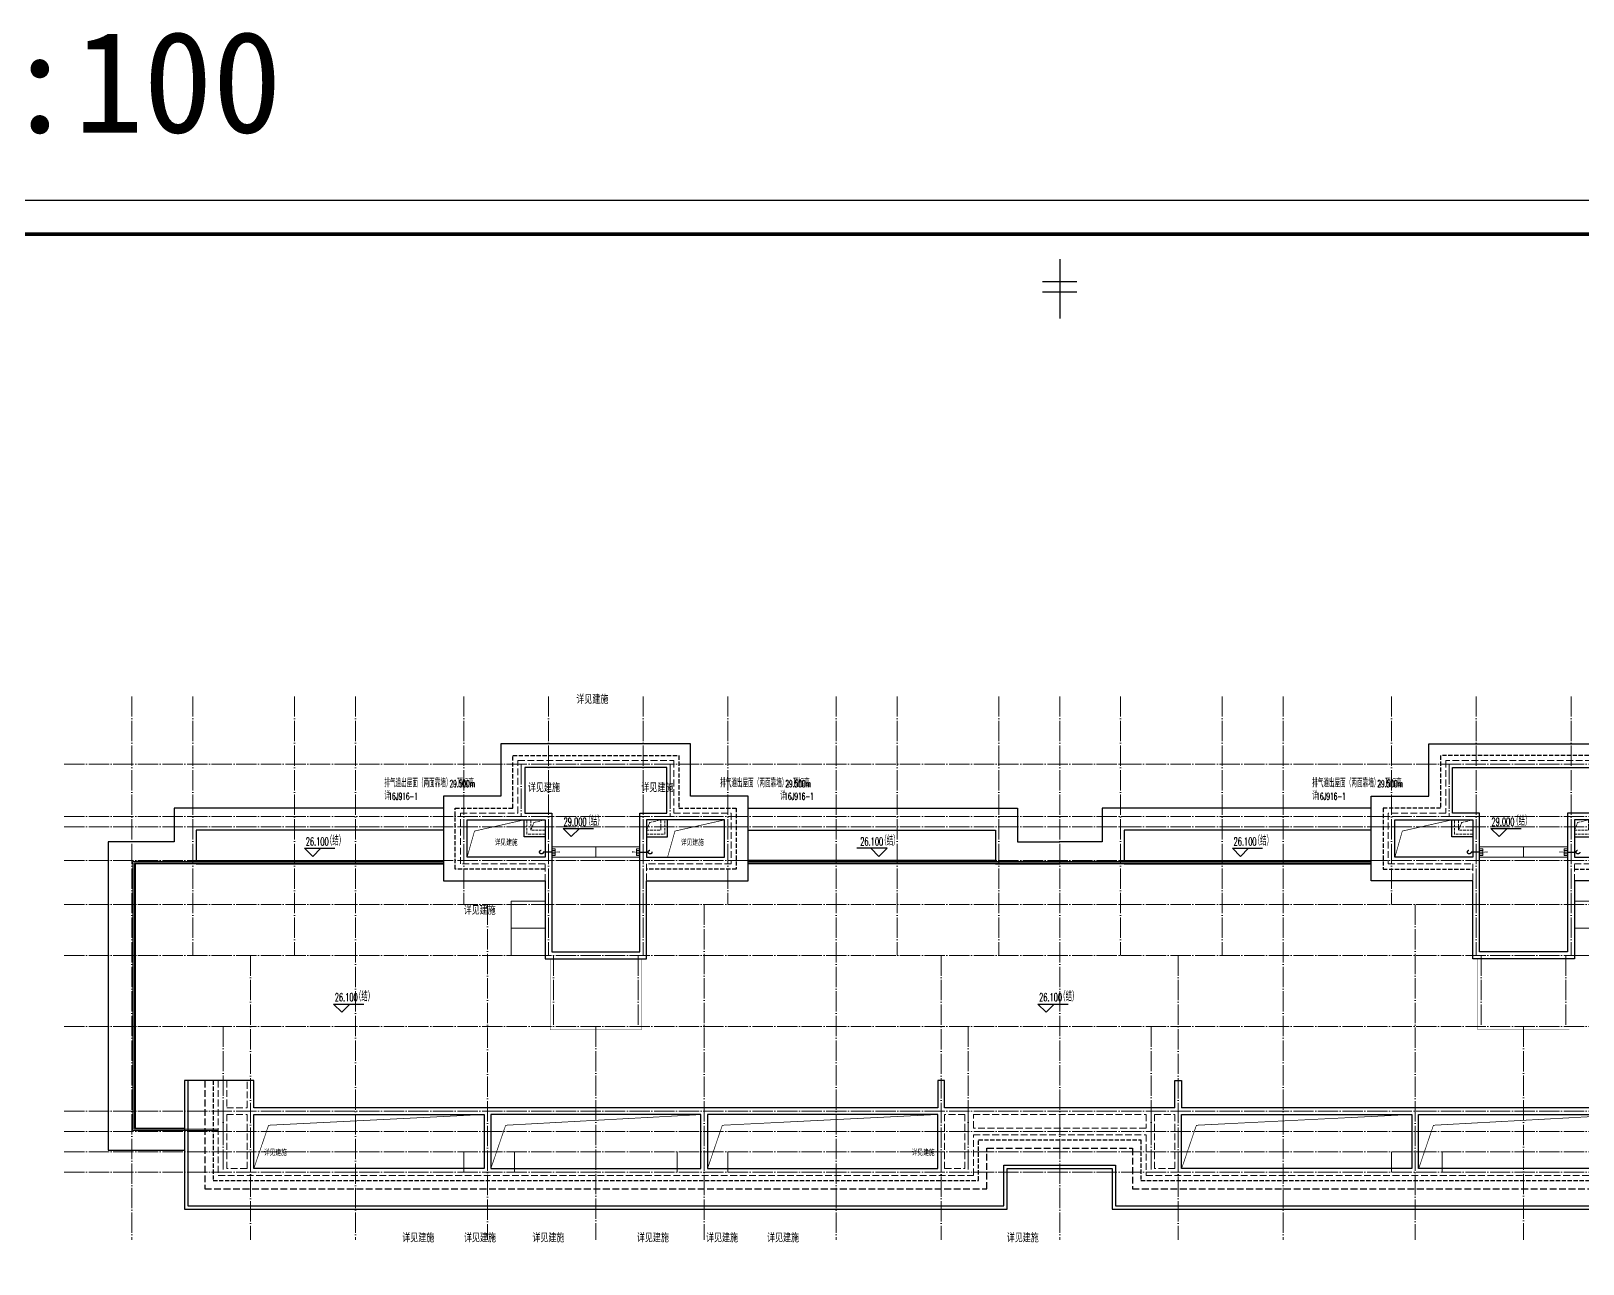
# Model space of a CAD drawing. Extents: x 27938 to 725830, y -209821 to 1628073.
# Drawn here: x 269138 to 314969, y 207191 to 243607 of the extents above; entities that cross this region are included whole.
import ezdxf

# ---------------------------------------------------------------- set-up
doc = ezdxf.new("R2010")
doc.units = 0
doc.header["$LTSCALE"] = 1000
doc.header["$MEASUREMENT"] = 0
for name, pattern in [('#P_--_20B1_001_t3$0$DASH', [0.35, 0.25, -0.1]), ('$1$DASH', [0.35, 0.25, -0.1]), ('__DASH', [0.35, 0.25, -0.1]), ('DASH', [0.35, 0.25, -0.1]), ('DOTE', [2.42, 2, -0.2, 0.02, -0.2])]:
    doc.linetypes.add(name, pattern=pattern)
for name, color, linetype in [('$RECOVER_210609100354-0', 7, 'Continuous'), ('DIM_ELEV', 3, 'Continuous'), ('PUB_TEXT', 4, 'Continuous'), ('ROOF', 183, 'Continuous'), ('VPIPE-凝结', 150, 'Continuous'), ('VPIPE-雨水', 4, 'DASH'), ('图框', 140, 'Continuous'), ('看线', 251, 'Continuous')]:
    doc.layers.add(name, color=color, linetype=linetype)
for name, color, linetype, lineweight in [('DOTE', 19, 'DOTE', 9), ('STAIR', 2, 'Continuous', 18), ('平面-分水线', 214, 'Continuous', 15), ('平面-排水沟', 86, 'Continuous', 15), ('平面-栏杆', 135, 'Continuous', 15), ('平面-看线', 45, 'Continuous', 15), ('线脚', 6, 'Continuous', 15)]:
    doc.layers.add(name, color=color, linetype=linetype, lineweight=lineweight)
doc.layers.add('yichutu', color=7, linetype='Continuous', true_color=0xffffff, plot=False)
doc.styles.add('_TCH_AXIS', font='COMPLEX', dxfattribs={"bigfont": 'GBCBIG'})
doc.styles.add('_TCH_DIM', font='SIMPLEX.shx', dxfattribs={"width": 0.7, "bigfont": 'GBCBIG.shx'})
doc.styles.add('_TCH_LABEL', font='')
doc.styles.get('_TCH_LABEL').set_extended_font_data('SimHei')

# ---------------------------------------------------------------- blocks, each defined once
blk = doc.blocks.new('FGDGDRGSDGDG')
at = {"layer": 'DOTE', "linetype": 'DOTE', "ltscale": 0.3}
for p, q in [((490182, 529998), (490182, 513948)), ((491982, 529998), (491982, 522348)), ((494982, 529998), (494982, 522348)), ((496782, 529998), (496782, 513948)), ((499982, 529998), (499982, 523848)), ((502482, 529998), (502482, 522348)), ((505282, 529998), (505282, 522348)), ((507782, 529998), (507782, 523848)), ((510982, 529998), (510982, 513948)), ((512782, 529998), (512782, 522348)), ((515782, 529998), (515782, 522348)), ((517582, 529998), (517582, 513948)), ((519382, 529998), (519382, 522348)), ((522382, 529998), (522382, 522348)), ((524182, 529998), (524182, 513948)), ((527382, 529998), (527382, 523848)), ((529882, 529998), (529882, 522348)), ((532682, 529998), (532682, 522348)), ((488182, 527998), (546982, 527998)), ((501682, 527998), (501682, 526448)), ((506082, 527998), (506082, 526448)), ((529082, 527998), (529082, 526448)), ((488182, 526448), (546982, 526448)), ((488182, 526148), (546982, 526148)), ((488182, 525148), (546982, 525148)), ((488182, 523848), (546982, 523848)), ((500682, 523848), (500682, 513948)), ((507082, 523848), (507082, 513948)), ((528082, 523848), (528082, 513948)), ((488182, 522348), (546982, 522348)), ((493682, 522348), (493682, 513948)), ((502632, 522348), (502632, 520248)), ((505132, 522348), (505132, 520248)), ((514082, 522348), (514082, 513948)), ((521082, 522348), (521082, 513948)), ((530032, 522348), (530032, 520248)), ((532532, 522348), (532532, 520248)), ((488182, 520248), (546982, 520248)), ((503882, 520248), (503882, 513948)), ((531282, 520248), (531282, 513948)), ((488182, 517748), (546982, 517748)), ((492882, 517748), (492882, 517148)), ((514882, 517748), (514882, 517148)), ((520282, 517748), (520282, 517148)), ((488182, 517148), (546982, 517148)), ((488182, 516548), (546982, 516548)), ((499982, 516548), (499982, 515948)), ((501482, 516548), (501482, 515948)), ((506282, 516548), (506282, 515948)), ((507782, 516548), (507782, 515948)), ((527382, 516548), (527382, 515948)), ((528882, 516548), (528882, 515948)), ((488182, 515948), (546982, 515948))]:
    blk.add_line(p, q, dxfattribs=at)
blk = doc.blocks.new('TK')
at = {"layer": '图框'}
blk.add_lwpolyline([(465375, 548714), (549475, 548714), (549475, 489314), (465375, 489314)], close=True, dxfattribs=at)
blk.add_lwpolyline([(465375, 548714), (549475, 548714), (549475, 489314), (465375, 489314)], close=True, dxfattribs=at)
at = {"layer": '图框', "const_width": 100}
blk.add_lwpolyline([(548475, 490314), (548475, 547714), (467875, 547714), (467875, 490314)], close=True, dxfattribs=at)
blk = doc.blocks.new('DFSFSF')
at = {"layer": '平面-分水线'}
for p, q in [((697142, 775568), (697142, 775668)), ((697342, 775668), (697143, 775668)), ((697342, 775568), (697143, 775568)), ((697193, 775568), (697193, 775668)), ((697243, 775568), (697243, 775668)), ((697292, 775568), (697292, 775668)), ((697342, 775668), (697342, 775568)), ((697342, 775568), (697342, 775668))]:
    blk.add_line(p, q, dxfattribs=at)
blk = doc.blocks.new('DFGDGDGD')
at = {"layer": '平面-分水线', "const_width": 10}
blk.add_lwpolyline([(697268, 775441), (697243, 775541), (697218, 775441)], close=True, dxfattribs=at)
blk.add_blockref('DFSFSF', (0, 0))
blk = doc.blocks.new('yct-841-594-84100-59399.9999999999-100-1000.0')
at = {"layer": 'yichutu', "color": 7, "true_color": 0xffffff}
blk.add_lwpolyline([(0, 0), (0, 59400), (84100, 59400), (84100, 0)], close=True, dxfattribs=at)
at = {"layer": 'yichutu', "color": 7, "true_color": 0xffffff, "style": '_TCH_LABEL'}
blk.add_text('A1 1:100', height=3000, dxfattribs=at).set_placement((0, 61400))
blk = doc.blocks.new('A$C4ACB0DF9')
blk.add_lwpolyline([(0, -500), (-620, -500), (-620, 0)])
at = {"layer": '线脚', "color": 150, "linetype": '$1$DASH', "ltscale": 0.3}
for points in [[(0, -420), (-540, -420), (-540, 0)], [(-420, -300), (-327, -76), (0, 0)]]:
    blk.add_lwpolyline(points, dxfattribs=at)
blk.add_lwpolyline([(-420, 0), (0, 0), (0, -300), (-420, -300)], close=True, dxfattribs=at)
blk = doc.blocks.new('GDFGDFHTH')
blk.add_lwpolyline([(314717, 219807), (315337, 219807), (315337, 220307)])
at = {"layer": '线脚', "color": 150, "linetype": '$1$DASH', "ltscale": 0.3}
blk.add_lwpolyline([(315137, 220307), (314717, 220307), (314717, 220007), (315137, 220007)], close=True, dxfattribs=at)
for points in [[(314717, 219887), (315257, 219887), (315257, 220307)], [(314717, 220007), (314810, 220231), (315137, 220307)]]:
    blk.add_lwpolyline(points, dxfattribs=at)

msp = doc.modelspace()

# ---------------------------------------------------------------- linework, layer by layer
at = {"layer": '$RECOVER_210609100354-0', "color": 251, "true_color": 0x636466, "const_width": 8}
for points in [[(284466.6, 216207), (284466.6, 214107), (287166.6, 214107), (287166.6, 216207)], [(311866.6, 216207), (311866.6, 214107), (314566.6, 214107), (314566.6, 216207)]]:
    msp.add_lwpolyline(points, dxfattribs=at)
for p, q in [((299516.6, 236868.1), (299516.6, 235117.1)), ((299516.6, 236868.1), (299516.6, 235117.1)), ((299009.2, 236211.5), (300024, 236211.5)), ((299009.2, 236211.5), (300024, 236211.5)), ((299009.2, 235908.2), (300024, 235908.2)), ((299009.2, 235908.2), (300024, 235908.2))]:
    msp.add_line(p, q)
at = {"color": 6, "const_width": 20}
for points in [[(282016.6, 219207), (282234.3, 219977.2), (283696.6, 220307)], [(287936.6, 219207), (288154.3, 219977.2), (289616.6, 220307)], [(309416.6, 219207), (309634.3, 219977.2), (311096.6, 220307)], [(275716.6, 210007), (276153.5, 211288.5), (282517.1, 211607)], [(282717.1, 210007), (283154, 211288.5), (288916.6, 211604.2)], [(289116.1, 210007), (289553, 211288.5), (295916.6, 211607)], [(303116.6, 210007), (303553.5, 211288.5), (309917.1, 211607)], [(310117.1, 210007), (310554, 211288.5), (316316.6, 211604.2)]]:
    msp.add_lwpolyline(points, dxfattribs=at)
at = {"layer": 'DIM_ELEV'}
for p, q in [((285092.4, 219814), (284852.4, 220054)), ((284852.4, 220054), (285744.6, 220054)), ((285092.4, 219814), (285332.4, 220054)), ((312492.4, 219814), (312252.4, 220054)), ((312252.4, 220054), (313144.6, 220054)), ((312492.4, 219814), (312732.4, 220054))]:
    msp.add_line(p, q, dxfattribs=at)
at = {"layer": 'DIM_ELEV', "color": 251}
for p, q in [((277455.4, 219229.2), (277215.4, 219469.2)), ((277215.4, 219469.2), (278107.6, 219469.2)), ((277455.4, 219229.2), (277695.4, 219469.2)), ((294417.8, 219469.2), (293525.6, 219469.2)), ((294177.8, 219229.2), (293937.8, 219469.2)), ((294177.8, 219229.2), (294417.8, 219469.2)), ((304855.4, 219229.2), (304615.4, 219469.2)), ((304615.4, 219469.2), (305507.6, 219469.2)), ((304855.4, 219229.2), (305095.4, 219469.2)), ((278312.2, 214629.5), (278072.2, 214869.5)), ((278072.2, 214869.5), (278964.4, 214869.5)), ((278312.2, 214629.5), (278552.2, 214869.5)), ((299112.2, 214629.5), (298872.2, 214869.5)), ((298872.2, 214869.5), (299764.4, 214869.5)), ((299112.2, 214629.5), (299352.2, 214869.5))]:
    msp.add_line(p, q, dxfattribs=at)
at = {"layer": 'DOTE', "linetype": 'DOTE', "ltscale": 0.3}
for p, q in [((274816.6, 214207), (274816.6, 209907)), ((296816.6, 214207), (296816.6, 209907)), ((302216.6, 214207), (302216.6, 209907))]:
    msp.add_line(p, q, dxfattribs=at)
at = {"layer": 'ROOF', "color": 251, "ltscale": 0.8, "true_color": 0x636466}
for p, q in [((274016.6, 219107), (281316.6, 219107)), ((297616.6, 219107), (290316.6, 219107)), ((301416.6, 219107), (308716.6, 219107)), ((274016.6, 219007), (281316.6, 219007)), ((297616.6, 219007), (290316.6, 219007)), ((301416.6, 219007), (308716.6, 219007))]:
    msp.add_line(p, q, dxfattribs=at)
at = {"layer": 'ROOF', "ltscale": 0.8}
for points in [[(288616.6, 221007), (288616.6, 222557), (283016.6, 222557), (283016.6, 221007), (281316.6, 221007), (281316.6, 218507), (284316.6, 218507)], [(310416.6, 221007), (310416.6, 222557), (316016.6, 222557), (316016.6, 221007), (317716.6, 221007), (317716.6, 218507), (314716.6, 218507)], [(284316.6, 218507), (284316.6, 216207), (287316.6, 216207), (287316.6, 218507), (290316.6, 218507), (290316.6, 221007), (288616.6, 221007)], [(314716.6, 218507), (314716.6, 216207), (311716.6, 216207), (311716.6, 218507), (308716.6, 218507), (308716.6, 221007), (310416.6, 221007)], [(273666.6, 212607), (273666.6, 208807), (297966.6, 208807), (297966.6, 210007), (301066.6, 210007), (301066.6, 208807), (325366.6, 208807), (325366.6, 212607)], [(295916.6, 211807), (275716.6, 211807), (275716.6, 212607), (273666.6, 212607)], [(273766.6, 212607), (273766.6, 208907), (297866.6, 208907), (297866.6, 210107), (301166.6, 210107), (301166.6, 208907), (325266.6, 208907), (325266.6, 212607)], [(296116.6, 211807), (296116.6, 212607), (295916.6, 212607), (295916.6, 211807)], [(302916.6, 211807), (302916.6, 212607), (303116.6, 212607), (303116.6, 211807)], [(325366.6, 212607), (323316.6, 212607), (323316.6, 211807), (303116.6, 211807)], [(302916.6, 211807), (296116.6, 211807)]]:
    msp.add_lwpolyline(points, dxfattribs=at)
for points in [[(283716.6, 221857), (283716.6, 220507), (284516.6, 220507), (284516.6, 216407), (287116.6, 216407), (287116.6, 220507), (287916.6, 220507), (287916.6, 221857)], [(315316.6, 221857), (315316.6, 220507), (314516.6, 220507), (314516.6, 216407), (311916.6, 216407), (311916.6, 220507), (311116.6, 220507), (311116.6, 221857)], [(284316.6, 219207), (282016.6, 219207), (282016.6, 220307), (284316.6, 220307)], [(287316.6, 219207), (289616.6, 219207), (289616.6, 220307), (287316.6, 220307)], [(311716.6, 219207), (309416.6, 219207), (309416.6, 220307), (311716.6, 220307)], [(314716.6, 219207), (317016.6, 219207), (317016.6, 220307), (314716.6, 220307)], [(275716.6, 211607), (282517.1, 211607), (282517.1, 210007), (275716.6, 210007)], [(282717.1, 210007), (288916.6, 210007), (288916.6, 211607), (282717.1, 211607)], [(295916.6, 211607), (289116.1, 211607), (289116.1, 210007), (295916.6, 210007)], [(303116.6, 211607), (309917.1, 211607), (309917.1, 210007), (303116.6, 210007)], [(316316.1, 210007), (310116.6, 210007), (310116.6, 211607), (316316.1, 211607)]]:
    msp.add_lwpolyline(points, close=True, dxfattribs=at)
at = {"layer": 'ROOF', "color": 251, "ltscale": 0.8, "true_color": 0x636466}
for points in [[(281316.6, 220657), (273366.6, 220657), (273366.6, 219657), (271416.6, 219657), (271416.6, 210557), (273666.6, 210557)], [(290316.6, 220657), (298266.6, 220657), (298266.6, 219657), (299516.6, 219657)], [(308716.6, 220657), (300766.6, 220657), (300766.6, 219657), (299516.6, 219657)], [(281316.6, 220007), (274016.6, 220007), (274016.6, 219107)], [(290316.6, 220007), (297616.6, 220007), (297616.6, 219107)], [(308716.6, 220007), (301416.6, 220007), (301416.6, 219107)], [(274016.6, 219007), (272216.6, 219007), (272216.6, 211207), (273666.6, 211207)], [(297616.6, 219007), (299516.6, 219007)], [(301416.6, 219007), (299516.6, 219007)]]:
    msp.add_lwpolyline(points, dxfattribs=at)
at = {"layer": 'ROOF', "linetype": '__DASH', "ltscale": 0.8}
msp.add_lwpolyline([(274266.6, 212607), (274266.6, 209407), (297366.6, 209407), (297366.6, 210607), (301666.6, 210607), (301666.6, 209407), (324766.6, 209407), (324766.6, 212607)], dxfattribs=at)
at = {"layer": 'STAIR', "color": 130}
for points in [[(284316.6, 217907), (283316.6, 217907), (283316.6, 216307), (284316.6, 216307)], [(314716.6, 217907), (315716.6, 217907), (315716.6, 216307), (314716.6, 216307)]]:
    msp.add_lwpolyline(points, dxfattribs=at)
at = {"layer": 'VPIPE-凝结'}
for p, q in [((284516.6, 219357), (284266.6, 219357)), ((287116.6, 219357), (287366.6, 219357)), ((311916.6, 219357), (311666.6, 219357)), ((314516.6, 219357), (314766.6, 219357))]:
    msp.add_line(p, q, dxfattribs=at)
at = {"layer": 'VPIPE-雨水'}
for centre in [(284211.6, 219357), (287421.6, 219357), (311611.6, 219357), (314821.6, 219357)]:
    msp.add_circle(centre, 55, dxfattribs=at)
at = {"layer": '平面-排水沟'}
for p, q in [((284516.6, 219507), (287116.6, 219507)), ((284516.6, 219207), (287116.6, 219207)), ((285816.6, 219507), (285816.6, 219207)), ((314516.6, 219507), (311916.6, 219507)), ((314516.6, 219207), (311916.6, 219207)), ((313216.6, 219507), (313216.6, 219207)), ((284316.6, 217107), (283316.6, 217107)), ((314716.6, 217107), (315716.6, 217107))]:
    msp.add_line(p, q, dxfattribs=at)
at = {"layer": '平面-栏杆', "color": 251, "true_color": 0x636466}
for points in [[(281316.6, 219077), (272146.6, 219077), (272146.6, 211137), (274666.6, 211137)], [(290316.6, 219077), (299516.6, 219077)], [(308716.6, 219077), (299516.6, 219077)], [(281316.6, 219037), (272186.6, 219037), (272186.6, 211177), (274666.6, 211177)], [(290316.6, 219037), (299516.6, 219037)], [(308716.6, 219037), (299516.6, 219037)]]:
    msp.add_lwpolyline(points, dxfattribs=at)
at = {"layer": '平面-看线', "linetype": 'DASH', "ltscale": 0.8}
for points in [[(284316.6, 218507), (284316.6, 219007), (281816.6, 219007), (281816.6, 220507), (283516.6, 220507), (283516.6, 222057), (288116.6, 222057), (288116.6, 220507), (289816.6, 220507), (289816.6, 219007), (287316.6, 219007), (287316.6, 218507)], [(314716.6, 218507), (314716.6, 219007), (317216.6, 219007), (317216.6, 220507), (315516.6, 220507), (315516.6, 222057), (310916.6, 222057), (310916.6, 220507), (309216.6, 220507), (309216.6, 219007), (311716.6, 219007), (311716.6, 218507)], [(274666.6, 212607), (274666.6, 209807), (296966.6, 209807), (296966.6, 211007), (302066.6, 211007), (302066.6, 209807), (324366.6, 209807), (324366.6, 212607)], [(274916.6, 212607), (274916.6, 211807), (275516.6, 211807), (275516.6, 212607)]]:
    msp.add_lwpolyline(points, dxfattribs=at)
for points in [[(274916.6, 211607), (275516.6, 211607), (275516.6, 210007), (274916.6, 210007)], [(296716.6, 211607), (296116.6, 211607), (296116.6, 210007), (296716.6, 210007)], [(296966.6, 211607), (302066.6, 211607), (302066.6, 211207), (296966.6, 211207)], [(302316.6, 211607), (302916.6, 211607), (302916.6, 210007), (302316.6, 210007)]]:
    msp.add_lwpolyline(points, close=True, dxfattribs=at)
at = {"layer": '看线', "color": 202, "linetype": '#P_--_20B1_001_t3$0$DASH', "ltscale": 0.5}
for points in [[(284316.6, 218857), (281666.6, 218857), (281666.6, 220657), (283366.6, 220657), (283366.6, 222207), (288266.6, 222207), (288266.6, 220657), (289966.6, 220657), (289966.6, 218857), (287316.6, 218857)], [(314716.6, 218857), (317366.6, 218857), (317366.6, 220657), (315666.6, 220657), (315666.6, 222207), (310766.6, 222207), (310766.6, 220657), (309066.6, 220657), (309066.6, 218857), (311716.6, 218857)], [(274516.6, 212607), (274516.6, 209657), (297116.6, 209657), (297116.6, 210857), (301916.6, 210857), (301916.6, 209657), (324516.6, 209657), (324516.6, 212607)]]:
    msp.add_lwpolyline(points, dxfattribs=at)

# ---------------------------------------------------------------- block references
for name, p in [('TK', (-205160.9, -310106.9)), ('FGDGDRGSDGDG', (-218065.9, -306041.5)), ('A$C4ACB0DF9', (284316.6, 220307)), ('GDFGDFHTH', (-27400, 0)), ('A$C4ACB0DF9', (311716.6, 220307)), ('GDFGDFHTH', (0, 0))]:
    msp.add_blockref(name, p)
at = {"xscale": -1, "rotation": 90}
for p in [(1060184.1, 916599.5), (1087584.1, 916599.5)]:
    msp.add_blockref('DFGDGDGD', p, dxfattribs=at)
at = {"rotation": 270}
for p in [(-488551, 916599.5), (-461151, 916599.5)]:
    msp.add_blockref('DFGDGDGD', p, dxfattribs=at)
at = {"layer": 'yichutu'}
msp.add_blockref('yct-841-594-84100-59399.9999999999-100-1000.0', (260214.1, 179206.8), dxfattribs=at)

# ---------------------------------------------------------------- texts
at = {"layer": 'DIM_ELEV', "color": 7, "style": '_TCH_DIM'}
for s, height, width, p in [('29.000', 238, 0.494118, (284866.1, 220134.1)), ('（结）', 270.07, 0.7, (285482.1, 220134.1)), ('29.000', 238, 0.494118, (312266.1, 220134.1)), ('（结）', 270.07, 0.7, (312882.1, 220134.1)), ('26.100', 238, 0.494118, (277251.4, 219549.3)), ('（结）', 270.07, 0.7, (277845, 219549.3)), ('26.100', 238, 0.494118, (293626.4, 219549.3)), ('（结）', 270.07, 0.7, (294220, 219549.3)), ('26.100', 238, 0.494118, (304651.4, 219549.3)), ('（结）', 270.07, 0.7, (305245, 219549.3)), ('26.100', 238, 0.494118, (278108.3, 214949.5)), ('（结）', 270.07, 0.7, (278701.9, 214949.5)), ('26.100', 238, 0.494118, (298908.3, 214949.5)), ('（结）', 270.07, 0.7, (299501.9, 214949.5))]:
    msp.add_text(s, height=height, dxfattribs=dict(at, width=width)).set_placement(p)
at = {"layer": 'PUB_TEXT', "style": '_TCH_AXIS'}
for height, p in [(236.31, (285240.8, 223738.6)), (236.31, (283812.5, 221130.3)), (236.31, (287161.2, 221130.3)), (168.79, (282832.2, 219549.3)), (168.79, (288329.9, 219549.3)), (236.31, (281913.6, 217509.7)), (168.79, (276015.8, 210391.7)), (168.79, (295146.3, 210391.7)), (236.31, (280100.7, 207835.5)), (236.31, (281923.4, 207835.5)), (236.31, (283944.2, 207835.5)), (236.31, (287029.5, 207835.5)), (236.31, (289071.8, 207835.5)), (236.31, (290873.1, 207835.5)), (236.31, (297952.6, 207835.5))]:
    msp.add_text('详见建施', height=height, dxfattribs=at).set_placement(p)
at = {"layer": 'PUB_TEXT', "style": '_TCH_DIM'}
for s, height, width, p in [('排气道出屋面（两面靠墙），顶标高', 236.312, 0.7, (279571.3, 221273)), ('29.500m', 208.25, 0.494118, (281498, 221273)), ('排气道出屋面（两面靠墙），顶标高', 236.312, 0.7, (289488.4, 221273)), ('29.500m', 208.25, 0.494118, (291415, 221273)), ('排气道出屋面（两面靠墙），顶标高', 236.312, 0.7, (306971.3, 221273)), ('29.500m', 208.25, 0.494118, (308898, 221273)), ('详', 236.3, 0.7, (279571.3, 220895.7)), ('16J916-1', 208.25, 0.494118, (279691.7, 220895.7)), ('详', 236.3, 0.7, (291260.3, 220895.7)), ('16J916-1', 208.25, 0.494118, (291380.7, 220895.7)), ('详', 236.3, 0.7, (306971.3, 220895.7)), ('16J916-1', 208.25, 0.494118, (307091.7, 220895.7))]:
    msp.add_text(s, height=height, dxfattribs=dict(at, width=width)).set_placement(p)

doc.saveas('drawing.dxf')
